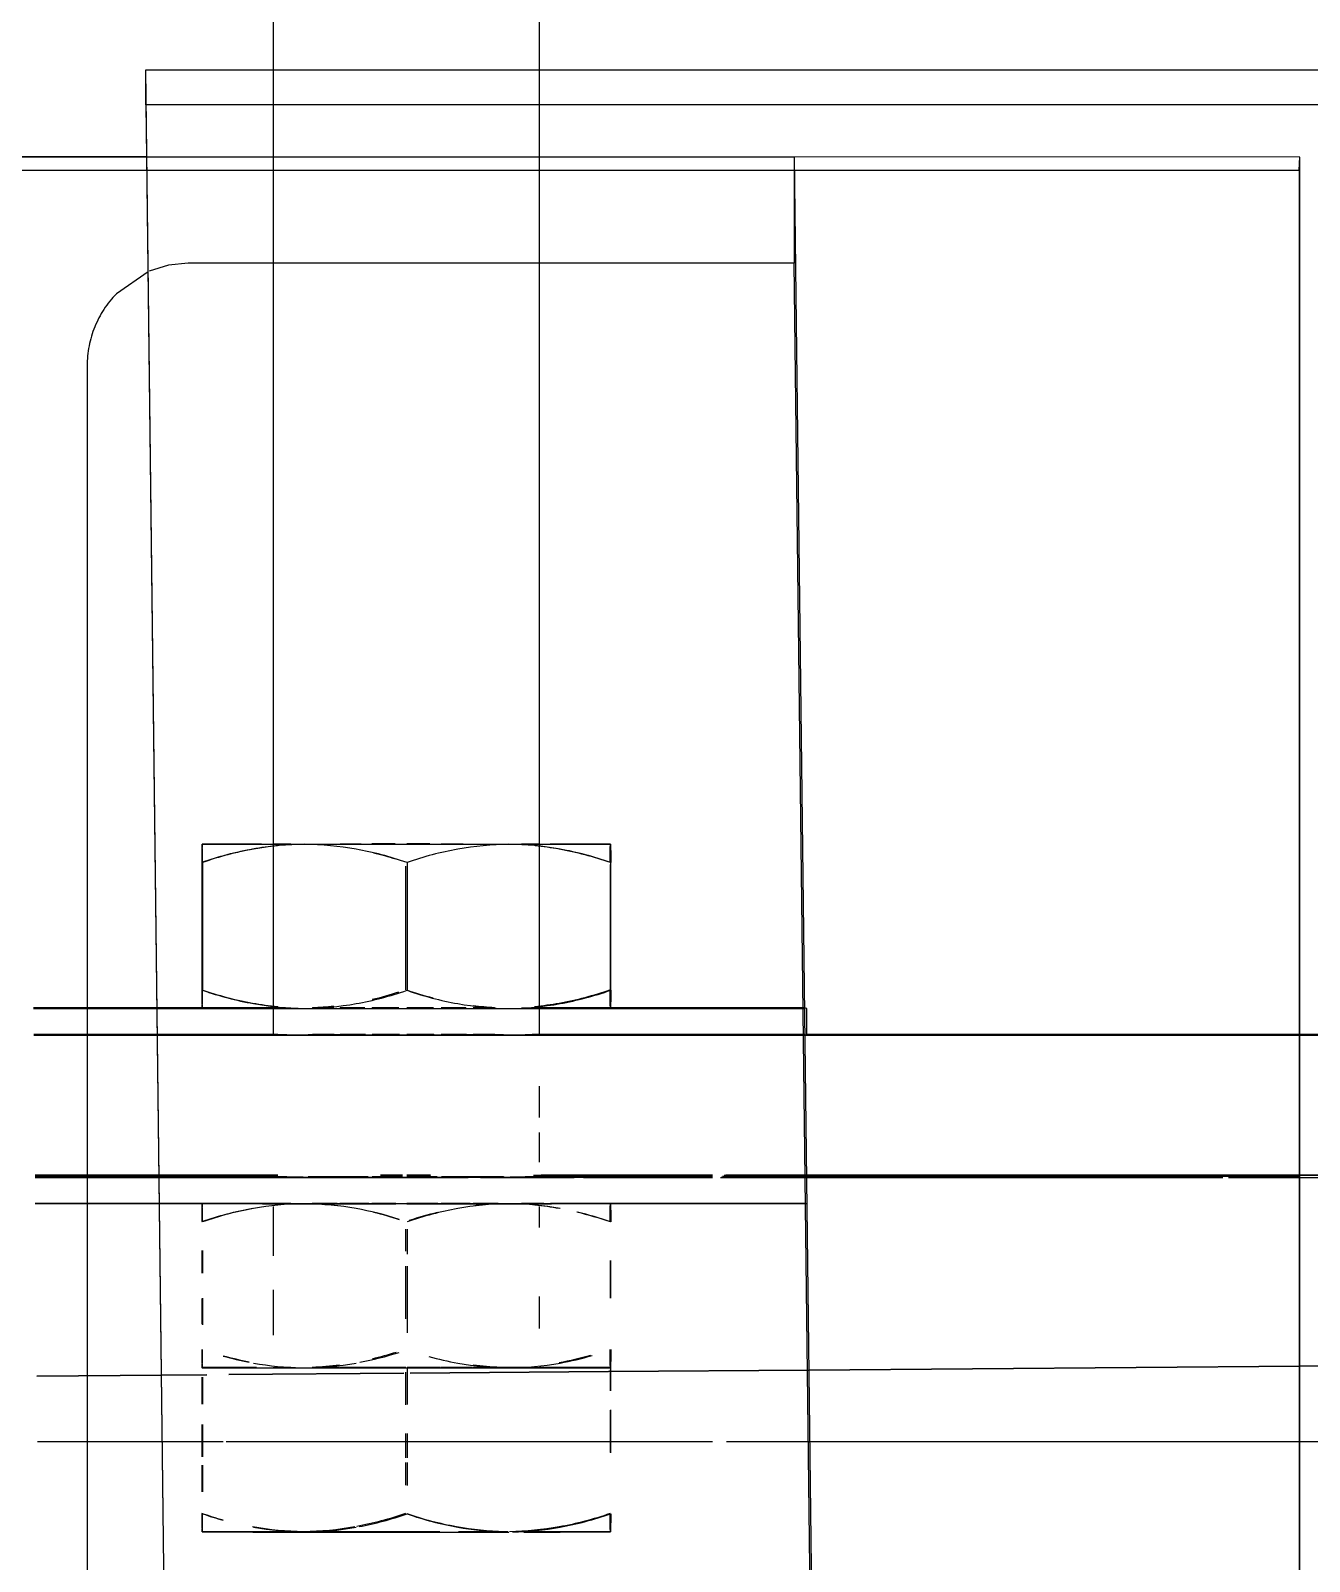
# Model space of a CAD drawing. Header units: metres. Extents: x -354 to -91, y 3 to 562.
# Drawn here: x -275.681 to -275.5369, y 544.0501 to 544.2226 of the extents above; entities that cross this region are included whole.
import ezdxf

# ---------------------------------------------------------------- set-up
doc = ezdxf.new("R2010")
doc.units = ezdxf.units.M
doc.layers.add('A-GENM', color=7, linetype='Continuous', lineweight=25)

# ---------------------------------------------------------------- blocks, each defined once
blk = doc.blocks.new('T2D Feature Wall Adaptive V6 - 1_160 Slope-67391620-DRG-2873034 - CONSTRUCTION SEQUENCE STAGE A8')
at = {"layer": 'A-GENM', "color": 253, "true_color": 0xa3a3a3}
for p, q in [((0.01, -0.90649), (0.01, -0.89241)), ((0.01, -0.91101), (0.01, -0.90649)), ((0.01, -0.91334), (0.01, -0.91101)), ((0.01, -0.95701), (0.01, -0.91367)), ((0.01, -0.96847), (0.01, -0.95701)), ((0.01, -0.97941), (0.01, -0.97004)), ((0.01, -1.03465), (0.01, -0.97941)), ((0.01, -1.05012), (0.01, -1.03465))]:
    blk.add_line(p, q, dxfattribs=at)
blk = doc.blocks.new('Adaptive point Fascia Panel Bracket - Type T04-68493050-DRG-2873034 - CONSTRUCTION SEQUENCE STAGE A8')
at = {"layer": 'A-GENM', "color": 253, "true_color": 0xa3a3a3}
for p, q in [((-1148.80602, 544.25094), (-1148.80602, 544.2182)), ((-1148.77602, 544.2182), (-1148.77602, 544.25094)), ((-1148.80602, 544.2182), (-1148.80602, 544.20837)), ((-1148.77602, 544.20837), (-1148.77602, 544.2182)), ((-1148.80602, 544.20837), (-1148.80602, 544.13059)), ((-1148.77602, 544.1306), (-1148.77602, 544.20837)), ((-1148.80602, 544.13059), (-1148.80602, 544.11276)), ((-1148.77602, 544.11275), (-1148.77602, 544.1306)), ((-1148.81406, 544.1289), (-1148.81406, 544.11451)), ((-1148.81398, 544.12887), (-1148.81398, 544.11448)), ((-1148.7911, 544.12844), (-1148.7911, 544.11452)), ((-1148.79094, 544.12886), (-1148.79094, 544.11447)), ((-1148.76806, 544.12866), (-1148.76806, 544.11451)), ((-1148.76798, 544.11448), (-1148.76798, 544.12887)), ((-1148.81909, 544.11248), (-1148.83302, 544.11248)), ((-1148.83302, 544.1124), (-1148.81908, 544.1124)), ((-1148.80552, 544.11248), (-1148.81909, 544.11248)), ((-1148.81908, 544.1124), (-1148.74617, 544.1124)), ((-1148.80602, 544.1124), (-1148.80602, 544.1094)), ((-1148.79919, 544.11248), (-1148.8016, 544.11248)), ((-1148.79568, 544.11248), (-1148.79848, 544.11248)), ((-1148.79186, 544.11248), (-1148.79486, 544.11248)), ((-1148.78797, 544.11248), (-1148.79098, 544.11248)), ((-1148.7843, 544.11248), (-1148.7871, 544.11248)), ((-1148.78108, 544.11248), (-1148.78348, 544.11248)), ((-1148.74617, 544.11248), (-1148.77654, 544.11248)), ((-1148.77602, 544.1094), (-1148.77602, 544.1124)), ((-1148.74589, 544.1124), (-1148.74615, 544.11248)), ((-1148.74589, 544.1094), (-1148.74589, 544.1124)), ((-1148.833, 544.10953), (-1148.81905, 544.10953)), ((-1148.833, 544.10948), (-1148.81905, 544.10948)), ((-1148.81905, 544.1094), (-1148.833, 544.1094)), ((-1148.81905, 544.10937), (-1148.833, 544.10937)), ((-1148.81905, 544.10953), (-1148.8055, 544.10953)), ((-1148.81905, 544.10948), (-1148.8055, 544.10948)), ((-1148.74613, 544.1094), (-1148.81905, 544.1094)), ((-1148.74613, 544.10937), (-1148.81905, 544.10937)), ((-1148.80198, 544.10943), (-1148.80206, 544.10945)), ((-1148.8016, 544.10953), (-1148.79914, 544.10953)), ((-1148.79848, 544.10953), (-1148.79562, 544.10953)), ((-1148.79486, 544.10953), (-1148.79179, 544.10953)), ((-1148.79098, 544.10953), (-1148.78791, 544.10953)), ((-1148.79098, 544.10948), (-1148.78824, 544.10948)), ((-1148.7871, 544.10953), (-1148.78424, 544.10953)), ((-1148.78348, 544.10953), (-1148.78103, 544.10953)), ((-1148.78006, 544.10945), (-1148.77998, 544.10943)), ((-1148.77683, 544.10953), (-1148.74613, 544.10953)), ((-1148.77683, 544.10948), (-1148.74615, 544.10948)), ((-1148.74615, 544.10948), (-1148.74589, 544.1094)), ((-1148.69033, 544.10937), (-1148.74613, 544.10937)), ((-1148.74589, 544.10953), (-1148.69033, 544.10953)), ((-1148.72502, 544.10944), (-1148.70702, 544.10944)), ((-1148.71599, 544.10943), (-1148.71605, 544.10945)), ((-1148.69033, 544.10953), (-1148.68589, 544.10953)), ((-1148.67489, 544.10937), (-1148.69033, 544.10937)), ((-1148.77602, 544.10014), (-1148.77602, 544.10367)), ((-1148.77602, 544.09512), (-1148.77602, 544.09844)), ((-1148.83285, 544.09369), (-1148.81886, 544.09369)), ((-1148.81886, 544.09359), (-1148.83285, 544.09359)), ((-1148.83285, 544.09353), (-1148.81886, 544.09353)), ((-1148.81886, 544.09348), (-1148.83285, 544.09348)), ((-1148.83285, 544.0934), (-1148.81885, 544.0934)), ((-1148.83285, 544.09337), (-1148.81885, 544.09337)), ((-1148.81886, 544.09369), (-1148.8055, 544.09369)), ((-1148.8055, 544.09359), (-1148.81886, 544.09359)), ((-1148.81886, 544.09353), (-1148.8055, 544.09353)), ((-1148.8055, 544.09348), (-1148.81886, 544.09348)), ((-1148.81885, 544.0934), (-1148.78376, 544.0934)), ((-1148.81885, 544.09337), (-1148.78405, 544.09337)), ((-1148.80206, 544.09345), (-1148.80198, 544.09343)), ((-1148.79394, 544.09369), (-1148.79145, 544.09369)), ((-1148.79145, 544.09359), (-1148.79394, 544.09359)), ((-1148.79394, 544.09353), (-1148.79145, 544.09353)), ((-1148.79144, 544.09348), (-1148.79394, 544.09348)), ((-1148.79098, 544.09369), (-1148.78829, 544.09369)), ((-1148.79098, 544.09353), (-1148.78826, 544.09353)), ((-1148.78824, 544.09348), (-1148.79098, 544.09348)), ((-1148.78274, 544.0934), (-1148.75652, 544.0934)), ((-1148.78266, 544.09337), (-1148.77212, 544.09337)), ((-1148.77998, 544.09343), (-1148.78006, 544.09345)), ((-1148.75652, 544.09359), (-1148.7767, 544.09359)), ((-1148.7767, 544.09353), (-1148.75652, 544.09353)), ((-1148.75652, 544.09348), (-1148.7767, 544.09348)), ((-1148.77581, 544.09369), (-1148.75652, 544.09369)), ((-1148.77104, 544.09337), (-1148.75652, 544.09337)), ((-1148.75561, 544.09337), (-1148.74594, 544.09337)), ((-1148.75556, 544.0934), (-1148.74594, 544.0934)), ((-1148.74615, 544.09348), (-1148.75541, 544.09348)), ((-1148.75532, 544.09353), (-1148.74594, 544.09353)), ((-1148.74594, 544.09359), (-1148.7552, 544.09359)), ((-1148.75501, 544.09369), (-1148.74594, 544.09369)), ((-1148.74589, 544.0934), (-1148.74615, 544.09348)), ((-1148.74594, 544.09369), (-1148.69033, 544.09369)), ((-1148.69033, 544.09359), (-1148.74594, 544.09359)), ((-1148.74594, 544.09353), (-1148.69033, 544.09353)), ((-1148.74594, 544.09337), (-1148.69904, 544.09337)), ((-1148.69837, 544.09337), (-1148.69033, 544.09337)), ((-1148.69033, 544.09369), (-1148.6555, 544.09369)), ((-1148.6555, 544.09359), (-1148.69033, 544.09359)), ((-1148.69033, 544.09337), (-1148.64669, 544.09337)), ((-1148.83282, 544.09048), (-1148.81882, 544.09048)), ((-1148.81882, 544.0904), (-1148.83282, 544.0904)), ((-1148.81882, 544.09048), (-1148.80602, 544.09048)), ((-1148.7459, 544.0904), (-1148.81882, 544.0904)), ((-1148.80602, 544.09009), (-1148.80602, 544.08454)), ((-1148.8016, 544.09048), (-1148.79881, 544.09048)), ((-1148.79848, 544.09048), (-1148.79524, 544.09048)), ((-1148.79486, 544.09048), (-1148.7922, 544.09048)), ((-1148.79098, 544.09048), (-1148.7875, 544.09048)), ((-1148.7871, 544.09048), (-1148.78386, 544.09048)), ((-1148.78348, 544.09048), (-1148.7807, 544.09048)), ((-1148.77602, 544.08773), (-1148.77602, 544.0901)), ((-1148.77479, 544.09048), (-1148.74615, 544.09048)), ((-1148.74615, 544.09048), (-1148.74589, 544.0904)), ((-1148.7911, 544.08756), (-1148.7911, 544.08508)), ((-1148.79094, 544.08756), (-1148.79094, 544.08475)), ((-1148.81406, 544.08514), (-1148.81406, 544.08261)), ((-1148.81398, 544.08513), (-1148.81398, 544.08261)), ((-1148.7911, 544.08337), (-1148.7911, 544.07745)), ((-1148.79094, 544.08339), (-1148.79094, 544.07587)), ((-1148.76806, 544.08402), (-1148.76806, 544.07976)), ((-1148.76798, 544.07976), (-1148.76798, 544.08403)), ((-1148.81406, 544.07974), (-1148.81406, 544.07683)), ((-1148.81398, 544.07976), (-1148.81398, 544.07677)), ((-1148.80602, 544.0807), (-1148.80602, 544.07562)), ((-1148.77602, 544.07634), (-1148.77602, 544.07996)), ((-1148.81406, 544.07195), (-1148.81398, 544.07193)), ((-1148.81406, 544.07088), (-1148.81406, 544.06785)), ((-1148.80789, 544.07196), (-1148.81398, 544.07195)), ((-1148.81398, 544.07193), (-1148.79094, 544.07192)), ((-1148.81398, 544.07089), (-1148.81398, 544.06785)), ((-1148.79856, 544.07196), (-1148.8016, 544.07196)), ((-1148.79494, 544.07196), (-1148.79848, 544.07196)), ((-1148.7911, 544.07196), (-1148.79486, 544.07196)), ((-1148.7911, 544.07144), (-1148.7911, 544.06777)), ((-1148.78718, 544.07196), (-1148.79094, 544.07196)), ((-1148.79094, 544.07192), (-1148.76798, 544.07193)), ((-1148.79094, 544.07192), (-1148.79094, 544.06778)), ((-1148.78356, 544.07196), (-1148.7871, 544.07196)), ((-1148.78044, 544.07196), (-1148.78348, 544.07196)), ((-1148.77805, 544.07196), (-1148.78038, 544.07196)), ((-1148.76806, 544.07195), (-1148.77602, 544.07196)), ((-1148.76798, 544.07193), (-1148.76806, 544.07195)), ((-1148.76806, 544.07169), (-1148.76806, 544.06933)), ((-1148.76798, 544.06933), (-1148.76798, 544.07193)), ((-1148.81406, 544.06553), (-1148.81406, 544.06188)), ((-1148.81398, 544.06554), (-1148.81398, 544.06188)), ((-1148.76806, 544.06717), (-1148.76806, 544.06237)), ((-1148.76798, 544.06236), (-1148.76798, 544.06718)), ((-1148.7911, 544.06452), (-1148.7911, 544.06177)), ((-1148.79094, 544.06453), (-1148.79094, 544.06177)), ((-1148.81406, 544.06095), (-1148.81406, 544.05795)), ((-1148.81398, 544.06095), (-1148.81398, 544.05796)), ((-1148.7911, 544.06125), (-1148.7911, 544.05869)), ((-1148.79094, 544.06124), (-1148.79094, 544.05867))]:
    blk.add_line(p, q, dxfattribs=at)
for centre, major_axis, start_param, end_param in [((-1148.79102, 544.13094), (-0.023, 0), 5.50067, 6.281616), ((-1148.79102, 544.13094), (-0.023, 0), 0.002883, 1.050081), ((-1148.79102, 544.13094), (-0.015, 0), 5.76247, 6.283185), ((-1148.79102, 544.13094), (-0.015, 0), 0.002883, 0.264683), ((-1148.79102, 544.13094), (-0.015, 0), 0.264683, 0.526482), ((-1148.79102, 544.13094), (-0.015, 0), 0.526482, 1.835479), ((-1148.79102, 544.13094), (-0.023, 0), 1.050081, 1.57368), ((-1148.79102, 544.13094), (-0.015, 0), 5.057553, 5.233444), ((-1148.79102, 544.13094), (-0.023, 0), 4.766804, 4.88132), ((-1148.79102, 544.13094), (-0.015, 0), 4.795833, 4.971435), ((-1148.79102, 544.13094), (-0.015, 0), 4.534106, 4.709442), ((-1148.79102, 544.13094), (-0.023, 0), 4.596113, 4.710456), ((-1148.79102, 544.13094), (-0.023, 0), 1.57368, 2.097278), ((-1148.79102, 544.13094), (-0.015, 0), 1.835479, 2.620877), ((-1148.79102, 544.13094), (-0.015, 0), 4.27238, 4.447434), ((-1148.79102, 544.13094), (-0.023, 0), 2.097278, 3.143162), ((-1148.79102, 544.13094), (-0.015, 0), 3.144476, 3.668075), ((-1148.79102, 544.13094), (-0.015, 0), 2.620877, 2.882676), ((-1148.79102, 544.13094), (-0.015, 0), 2.882676, 3.141593), ((-1148.79102, 544.13094), (-0.023, 0), 3.144476, 3.929874), ((-1148.79102, 544.11244), (-0.023, 0), 6.024269, 6.284754), ((-1148.79102, 544.11244), (-0.023, 0), 0.002883, 0.264683), ((-1148.79102, 544.11244), (-0.023, 0), 5.76247, 6.024269), ((-1148.79102, 544.11244), (-0.023, 0), 0.264683, 0.526482), ((-1148.79102, 544.11244), (-0.023, 0), 5.50067, 5.76247), ((-1148.79102, 544.11244), (-0.023, 0), 0.526482, 0.788281), ((-1148.79102, 544.11244), (-0.023, 0), 0.788281, 1.050081), ((-1148.79102, 544.11244), (-0.0155, 0), 6.024269, 6.283185), ((-1148.79102, 544.11244), (-0.0155, 0), 0.002883, 0.526482), ((-1148.79102, 544.11244), (-0.015, 0), 0.002883, 0.526482), ((-1148.79102, 544.11244), (-0.015, 0), 6.024269, 6.283185), ((-1148.79102, 544.11244), (-0.0155, 0), 5.76247, 6.024269), ((-1148.79102, 544.11244), (-0.015, 0), 5.76247, 6.024269), ((-1148.79102, 544.11244), (-0.0155, 0), 0.526482, 0.788281), ((-1148.79102, 544.11244), (-0.015, 0), 0.526482, 0.788281), ((-1148.79102, 544.11244), (-0.023, 0), 1.050081, 1.31188), ((-1148.79102, 544.11244), (-0.0155, 0), 0.788281, 1.050081), ((-1148.79102, 544.11244), (-0.023, 0), 5.078692, 5.192498), ((-1148.79102, 544.11244), (-0.0155, 0), 5.269823, 5.466691), ((-1148.79102, 544.11244), (-0.015, 0), 5.292074, 5.495505), ((-1148.79102, 544.11244), (-0.015, 0), 0.788281, 1.050081), ((-1148.79102, 544.11244), (-0.0155, 0), 1.050081, 1.31188), ((-1148.79102, 544.11244), (-0.0155, 0), 5.01954, 5.216002), ((-1148.79102, 544.11244), (-0.015, 0), 5.030431, 5.233444), ((-1148.79102, 544.11244), (-0.015, 0), 1.050081, 1.31188), ((-1148.79102, 544.11244), (-0.023, 0), 1.31188, 1.57368), ((-1148.79102, 544.11244), (-0.0155, 0), 1.31188, 1.57368), ((-1148.79102, 544.11244), (-0.023, 0), 4.749145, 4.88132), ((-1148.79102, 544.11244), (-0.0155, 0), 4.766937, 4.963078), ((-1148.79102, 544.11244), (-0.015, 0), 4.768756, 4.971435), ((-1148.79102, 544.11244), (-0.015, 0), 1.31188, 1.57368), ((-1148.79102, 544.11244), (-0.023, 0), 4.57848, 4.710456), ((-1148.79102, 544.11244), (-0.0155, 0), 4.513691, 4.709536), ((-1148.79102, 544.11244), (-0.015, 0), 4.507068, 4.709442), ((-1148.79102, 544.11244), (-0.015, 0), 1.57368, 1.835479), ((-1148.79102, 544.11244), (-0.0155, 0), 1.57368, 1.835479), ((-1148.79102, 544.11244), (-0.023, 0), 1.57368, 1.835479), ((-1148.79102, 544.11244), (-0.015, 0), 1.835479, 2.097278), ((-1148.79102, 544.11244), (-0.015, 0), 4.245387, 4.447434), ((-1148.79102, 544.11244), (-0.0155, 0), 4.261055, 4.453473), ((-1148.79102, 544.11244), (-0.0155, 0), 1.835479, 2.097278), ((-1148.79102, 544.11244), (-0.023, 0), 1.835479, 2.097278), ((-1148.79102, 544.11244), (-0.015, 0), 3.983733, 4.185375), ((-1148.79102, 544.11244), (-0.015, 0), 2.097278, 2.620877), ((-1148.79102, 544.11244), (-0.023, 0), 4.262722, 4.375756), ((-1148.79102, 544.11244), (-0.0155, 0), 2.097278, 2.620877), ((-1148.79102, 544.11244), (-0.023, 0), 2.097278, 2.359078), ((-1148.79102, 544.11244), (-0.015, 0), 3.406275, 3.668075), ((-1148.79102, 544.11244), (-0.015, 0), 2.620877, 3.141593), ((-1148.79102, 544.11244), (-0.0155, 0), 3.406275, 3.668075), ((-1148.79102, 544.11244), (-0.0155, 0), 2.620877, 3.141593), ((-1148.79102, 544.11244), (-0.015, 0), 3.144476, 3.406275), ((-1148.79102, 544.11244), (-0.0155, 0), 3.144476, 3.406275), ((-1148.79102, 544.11244), (-0.023, 0), 3.668075, 3.929874), ((-1148.79102, 544.11244), (-0.023, 0), 2.359078, 2.620877), ((-1148.79102, 544.11244), (-0.023, 0), 3.406275, 3.668075), ((-1148.79102, 544.11244), (-0.023, 0), 2.620877, 2.882676), ((-1148.79102, 544.11244), (-0.023, 0), 3.144476, 3.406275), ((-1148.79102, 544.11244), (-0.023, 0), 2.882676, 3.140024), ((-1148.79102, 544.10944), (-0.0155, 0), 0.002883, 0.264683), ((-1148.79102, 544.10944), (-0.0155, 0), 6.024269, 6.283185), ((-1148.79102, 544.10944), (-0.0155, 0), 5.76247, 6.024269), ((-1148.79102, 544.10944), (-0.0155, 0), 0.264683, 0.526482), ((-1148.79102, 544.10944), (-0.0155, 0), 0.526482, 0.788281), ((-1148.79106, 544.10945), (-0.011, 0), 5.238871, 6.283185), ((-1148.79098, 544.10943), (-0.011, 0), 0.002883, 0.264683), ((-1148.79102, 544.10944), (-0.0155, 0), 0.788281, 1.050081), ((-1148.79102, 544.10944), (-0.0155, 0), 5.265558, 5.466691), ((-1148.79098, 544.10943), (-0.011, 0), 0.264683, 0.526482), ((-1148.79098, 544.10943), (-0.011, 0), 0.526482, 0.788281), ((-1148.79098, 544.10943), (-0.011, 0), 0.788281, 1.050081), ((-1148.79102, 544.10944), (-0.0155, 0), 1.050081, 1.31188), ((-1148.79102, 544.10944), (-0.0155, 0), 5.015283, 5.216002), ((-1148.79098, 544.10943), (-0.011, 0), 1.050081, 1.31188), ((-1148.79102, 544.10944), (-0.0155, 0), 1.31188, 1.57368), ((-1148.79102, 544.10944), (-0.0155, 0), 4.762687, 4.963078), ((-1148.79098, 544.10943), (-0.011, 0), 1.31188, 1.57368), ((-1148.79106, 544.10945), (-0.011, 0), 4.453473, 4.704671), ((-1148.79102, 544.10944), (-0.0155, 0), 4.509448, 4.709536), ((-1148.79102, 544.10944), (-0.0155, 0), 1.57368, 1.835479), ((-1148.79098, 544.10943), (-0.011, 0), 1.57368, 1.835479), ((-1148.79098, 544.10943), (-0.011, 0), 1.835479, 2.097278), ((-1148.79102, 544.10944), (-0.0155, 0), 4.256818, 4.453473), ((-1148.79102, 544.10944), (-0.0155, 0), 1.835479, 2.097278), ((-1148.79106, 544.10945), (-0.011, 0), 3.144476, 4.191673), ((-1148.79098, 544.10943), (-0.011, 0), 2.097278, 2.359078), ((-1148.79102, 544.10944), (-0.0155, 0), 2.097278, 2.359078), ((-1148.79098, 544.10943), (-0.011, 0), 2.359078, 2.620877), ((-1148.79098, 544.10943), (-0.011, 0), 2.620877, 2.882676), ((-1148.79098, 544.10943), (-0.011, 0), 2.882676, 3.141593), ((-1148.79102, 544.10944), (-0.0155, 0), 2.359078, 2.620877), ((-1148.79102, 544.10944), (-0.0155, 0), 3.406275, 3.668075), ((-1148.79102, 544.10944), (-0.0155, 0), 2.620877, 2.882676), ((-1148.79102, 544.10944), (-0.0155, 0), 3.144476, 3.406275), ((-1148.79102, 544.10944), (-0.0155, 0), 2.882676, 3.141593), ((-1148.71602, 544.10944), (-0.009, 0), 4.715272, 6.286069), ((-1148.71602, 544.10944), (-0.009, 0), 0.002883, 1.57368), ((-1148.71602, 544.10944), (-0.009, 0), 3.144476, 4.715272), ((-1148.71602, 544.10944), (-0.009, 0), 1.57368, 3.144476), ((-1148.79102, 544.09344), (-0.0155, 0), 6.024269, 6.283185), ((-1148.79102, 544.09344), (-0.0155, 0), 0.002883, 0.264683), ((-1148.79102, 544.09344), (-0.0155, 0), 5.76247, 6.024269), ((-1148.79102, 544.09344), (-0.0155, 0), 0.264683, 0.526482), ((-1148.79102, 544.09344), (-0.0155, 0), 0.526482, 0.788281), ((-1148.79106, 544.09345), (-0.011, 0), 6.024269, 6.283185), ((-1148.79098, 544.09343), (-0.011, 0), 0.002883, 0.526482), ((-1148.79102, 544.09344), (-0.0155, 0), 0.788281, 1.050081), ((-1148.79106, 544.09345), (-0.011, 0), 5.76247, 6.024269), ((-1148.79102, 544.09344), (-0.0155, 0), 5.242812, 5.466691), ((-1148.79106, 544.09345), (-0.011, 0), 5.238871, 5.76247), ((-1148.79098, 544.09343), (-0.011, 0), 0.526482, 1.835479), ((-1148.79102, 544.09344), (-0.0155, 0), 1.050081, 1.31188), ((-1148.79102, 544.09344), (-0.0155, 0), 4.992583, 5.216002), ((-1148.79102, 544.09344), (-0.0155, 0), 1.31188, 2.097278), ((-1148.79102, 544.09344), (-0.0155, 0), 4.740024, 4.963078), ((-1148.79106, 544.09345), (-0.011, 0), 4.747647, 4.977072), ((-1148.79106, 544.09345), (-0.011, 0), 4.453473, 4.704671), ((-1148.79102, 544.09344), (-0.0155, 0), 4.486819, 4.709536), ((-1148.79098, 544.09343), (-0.011, 0), 1.835479, 2.097278), ((-1148.79102, 544.09344), (-0.0155, 0), 4.234226, 4.453473), ((-1148.79106, 544.09345), (-0.011, 0), 3.929874, 4.191673), ((-1148.79098, 544.09343), (-0.011, 0), 2.097278, 2.359078), ((-1148.79106, 544.09345), (-0.011, 0), 3.668075, 3.929874), ((-1148.79098, 544.09343), (-0.011, 0), 2.359078, 2.620877), ((-1148.79102, 544.09344), (-0.0155, 0), 2.120837, 2.359078), ((-1148.79106, 544.09345), (-0.011, 0), 3.406275, 3.668075), ((-1148.79098, 544.09343), (-0.011, 0), 2.620877, 3.141593), ((-1148.79106, 544.09345), (-0.011, 0), 3.144476, 3.406275), ((-1148.79102, 544.09344), (-0.0155, 0), 2.359078, 2.620877), ((-1148.79102, 544.09344), (-0.0155, 0), 3.406275, 3.668075), ((-1148.79102, 544.09344), (-0.0155, 0), 2.620877, 2.882676), ((-1148.79102, 544.09344), (-0.0155, 0), 3.144476, 3.406275), ((-1148.79102, 544.09344), (-0.0155, 0), 2.882676, 3.141593), ((-1148.79102, 544.09044), (-0.023, 0), 6.024269, 6.281616), ((-1148.79102, 544.09044), (-0.023, 0), 0.002883, 0.264683), ((-1148.79102, 544.09044), (-0.023, 0), 5.76247, 6.024269), ((-1148.79102, 544.09044), (-0.023, 0), 0.264683, 0.526482), ((-1148.79102, 544.09044), (-0.023, 0), 5.50067, 5.76247), ((-1148.79102, 544.09044), (-0.023, 0), 0.526482, 0.788281), ((-1148.79102, 544.09044), (-0.023, 0), 0.788281, 1.050081), ((-1148.79102, 544.09044), (-0.0155, 0), 0.002883, 0.526482), ((-1148.79102, 544.09044), (-0.0155, 0), 6.024269, 6.283185), ((-1148.79102, 544.09044), (-0.015, 0), 6.024269, 6.283185), ((-1148.79102, 544.09044), (-0.015, 0), 0.002883, 0.526482), ((-1148.79102, 544.09044), (-0.0155, 0), 5.76247, 6.024269), ((-1148.79102, 544.09044), (-0.015, 0), 5.76247, 6.024269), ((-1148.79102, 544.09044), (-0.0155, 0), 0.526482, 0.788281), ((-1148.79102, 544.09044), (-0.015, 0), 0.526482, 0.788281), ((-1148.79102, 544.09044), (-0.023, 0), 1.050081, 1.31188), ((-1148.79102, 544.09044), (-0.0155, 0), 0.788281, 1.050081), ((-1148.79102, 544.09044), (-0.023, 0), 5.060611, 5.192498), ((-1148.79102, 544.09044), (-0.0155, 0), 5.238871, 5.466691), ((-1148.79102, 544.09044), (-0.015, 0), 5.259756, 5.495505), ((-1148.79102, 544.09044), (-0.015, 0), 0.788281, 1.050081), ((-1148.79102, 544.09044), (-0.0155, 0), 1.050081, 1.31188), ((-1148.79102, 544.09044), (-0.0155, 0), 4.988327, 5.216002), ((-1148.79102, 544.09044), (-0.015, 0), 4.998179, 5.233444), ((-1148.79102, 544.09044), (-0.015, 0), 1.050081, 1.31188), ((-1148.79102, 544.09044), (-0.023, 0), 1.31188, 1.519451), ((-1148.79102, 544.09044), (-0.0155, 0), 1.31188, 1.494531), ((-1148.79102, 544.09044), (-0.023, 0), 4.764079, 4.88132), ((-1148.79102, 544.09044), (-0.0155, 0), 4.789016, 4.963078), ((-1148.79102, 544.09044), (-0.015, 0), 4.791565, 4.971435), ((-1148.79102, 544.09044), (-0.015, 0), 1.31188, 1.491984), ((-1148.79102, 544.09044), (-0.023, 0), 4.557511, 4.710456), ((-1148.79102, 544.09044), (-0.0155, 0), 4.482576, 4.709536), ((-1148.79102, 544.09044), (-0.015, 0), 4.474916, 4.709442), ((-1148.79102, 544.09044), (-0.0155, 0), 1.57368, 1.835479), ((-1148.79102, 544.09044), (-0.015, 0), 1.57368, 1.835479), ((-1148.79102, 544.09044), (-0.023, 0), 1.57368, 1.835479), ((-1148.79102, 544.09044), (-0.015, 0), 1.835479, 2.097278), ((-1148.79102, 544.09044), (-0.015, 0), 4.213287, 4.447434), ((-1148.79102, 544.09044), (-0.0155, 0), 4.22999, 4.453473), ((-1148.79102, 544.09044), (-0.0155, 0), 1.835479, 2.097278), ((-1148.79102, 544.09044), (-0.023, 0), 1.835479, 2.097278), ((-1148.79102, 544.09044), (-0.015, 0), 3.951698, 4.185375), ((-1148.79102, 544.09044), (-0.015, 0), 2.097278, 2.359078), ((-1148.79102, 544.09044), (-0.023, 0), 4.244763, 4.375756), ((-1148.79102, 544.09044), (-0.0155, 0), 3.979681, 4.191673), ((-1148.79102, 544.09044), (-0.0155, 0), 2.097278, 2.359078), ((-1148.79102, 544.09044), (-0.015, 0), 2.359078, 2.620877), ((-1148.79102, 544.09044), (-0.0155, 0), 2.359078, 2.620877), ((-1148.79102, 544.09044), (-0.023, 0), 2.097278, 2.359078), ((-1148.79102, 544.09044), (-0.015, 0), 3.406275, 3.668075), ((-1148.79102, 544.09044), (-0.015, 0), 2.620877, 3.141593), ((-1148.79102, 544.09044), (-0.0155, 0), 3.406275, 3.668075), ((-1148.79102, 544.09044), (-0.0155, 0), 2.620877, 3.141593), ((-1148.79102, 544.09044), (-0.015, 0), 3.144476, 3.406275), ((-1148.79102, 544.09044), (-0.0155, 0), 3.144476, 3.406275), ((-1148.79102, 544.09044), (-0.023, 0), 3.668075, 3.923745), ((-1148.79102, 544.09044), (-0.023, 0), 2.364243, 2.620877), ((-1148.79102, 544.09044), (-0.023, 0), 3.406275, 3.668075), ((-1148.79102, 544.09044), (-0.023, 0), 2.620877, 2.882676), ((-1148.79102, 544.09044), (-0.023, 0), 3.144476, 3.406275), ((-1148.79102, 544.09044), (-0.023, 0), 2.882676, 3.143162), ((-1148.79102, 544.07194), (-0.023, 0), 6.024269, 6.284754), ((-1148.79102, 544.07194), (-0.023, 0), 0.002883, 0.264683), ((-1148.79102, 544.07194), (-0.023, 0), 5.76247, 6.024269), ((-1148.79102, 544.07194), (-0.023, 0), 0.264683, 0.526482), ((-1148.79102, 544.07194), (-0.023, 0), 5.54108, 5.76247), ((-1148.79102, 544.07194), (-0.023, 0), 0.526482, 0.744081), ((-1148.79102, 544.07194), (-0.023, 0), 0.788281, 1.012849), ((-1148.79102, 544.07194), (-0.015, 0), 0.002883, 0.526482), ((-1148.79102, 544.07194), (-0.015, 0), 6.024269, 6.283185), ((-1148.79102, 544.07194), (-0.015, 0), 6.024269, 6.283185), ((-1148.79102, 544.07194), (-0.015, 0), 0.002883, 0.526482), ((-1148.79102, 544.07194), (-0.015, 0), 5.76247, 6.024269), ((-1148.79102, 544.07194), (-0.015, 0), 5.76247, 6.024269), ((-1148.79102, 544.07194), (-0.023, 0), 1.050081, 1.31188), ((-1148.79102, 544.07194), (-0.023, 0), 5.048921, 5.192498), ((-1148.79102, 544.07194), (-0.015, 0), 5.238871, 5.495505), ((-1148.79102, 544.07194), (-0.015, 0), 5.238871, 5.495505), ((-1148.79102, 544.07194), (-0.015, 0), 0.788281, 1.050081), ((-1148.79102, 544.07194), (-0.015, 0), 0.788281, 1.050081), ((-1148.79102, 544.07194), (-0.015, 0), 4.977072, 5.233444), ((-1148.79102, 544.07194), (-0.015, 0), 4.977072, 5.233444), ((-1148.79102, 544.07194), (-0.015, 0), 1.050081, 1.31188), ((-1148.79102, 544.07194), (-0.015, 0), 1.050081, 1.31188), ((-1148.79102, 544.07194), (-0.023, 0), 1.31188, 1.57368), ((-1148.79102, 544.07194), (-0.023, 0), 4.715272, 4.88132), ((-1148.79102, 544.07194), (-0.015, 0), 4.715272, 4.971435), ((-1148.79102, 544.07194), (-0.015, 0), 4.715272, 4.971435), ((-1148.79102, 544.07194), (-0.015, 0), 1.31188, 1.57368), ((-1148.79102, 544.07194), (-0.015, 0), 1.31188, 1.57368), ((-1148.79102, 544.07194), (-0.023, 0), 4.543519, 4.708991), ((-1148.79102, 544.07194), (-0.015, 0), 4.453473, 4.707195), ((-1148.79102, 544.07194), (-0.015, 0), 4.453473, 4.707195), ((-1148.79102, 544.07194), (-0.015, 0), 1.575928, 1.835479), ((-1148.79102, 544.07194), (-0.015, 0), 1.575928, 1.835479), ((-1148.79102, 544.07194), (-0.023, 0), 1.574131, 1.835479), ((-1148.79102, 544.07194), (-0.015, 0), 1.835479, 2.097278), ((-1148.79102, 544.07194), (-0.015, 0), 1.835479, 2.097278), ((-1148.79102, 544.07194), (-0.015, 0), 4.191673, 4.447434), ((-1148.79102, 544.07194), (-0.015, 0), 4.191673, 4.447434), ((-1148.79102, 544.07194), (-0.023, 0), 1.835479, 2.097278), ((-1148.79102, 544.07194), (-0.015, 0), 3.929874, 4.185375), ((-1148.79102, 544.07194), (-0.015, 0), 3.929874, 4.185375), ((-1148.79102, 544.07194), (-0.015, 0), 2.097278, 2.359078), ((-1148.79102, 544.07194), (-0.015, 0), 2.097278, 2.359078), ((-1148.79102, 544.07194), (-0.023, 0), 4.232522, 4.375756), ((-1148.79102, 544.07194), (-0.015, 0), 2.359078, 2.620877), ((-1148.79102, 544.07194), (-0.015, 0), 2.359078, 2.620877), ((-1148.79102, 544.07194), (-0.015, 0), 3.668075, 3.923182), ((-1148.79102, 544.07194), (-0.015, 0), 3.668075, 3.923182), ((-1148.79102, 544.07194), (-0.023, 0), 2.097278, 2.359078), ((-1148.79102, 544.07194), (-0.015, 0), 3.406275, 3.668075), ((-1148.79102, 544.07194), (-0.015, 0), 3.144476, 3.668075), ((-1148.79102, 544.07194), (-0.015, 0), 2.620877, 3.141593), ((-1148.79102, 544.07194), (-0.015, 0), 2.620877, 3.141593), ((-1148.79102, 544.07194), (-0.015, 0), 3.144476, 3.406275), ((-1148.79102, 544.07194), (-0.023, 0), 3.668075, 3.929874), ((-1148.79102, 544.07194), (-0.023, 0), 2.359078, 2.620877), ((-1148.79102, 544.07194), (-0.023, 0), 3.406275, 3.668075), ((-1148.79102, 544.07194), (-0.023, 0), 2.620877, 2.882676), ((-1148.79102, 544.07194), (-0.023, 0), 3.144476, 3.406275), ((-1148.79102, 544.07194), (-0.023, 0), 2.882676, 3.140024), ((-1148.79102, 544.05344), (-0.023, 0), 5.238871, 6.284754), ((-1148.79102, 544.05344), (-0.023, 0), 0.002883, 1.050081), ((-1148.79102, 544.05344), (-0.023, 0), 4.546908, 5.238871), ((-1148.79102, 544.05344), (-0.023, 0), 1.050081, 2.097278), ((-1148.79102, 544.05344), (-0.023, 0), 4.191673, 4.453473), ((-1148.79102, 544.05344), (-0.023, 0), 3.144476, 4.154236), ((-1148.79102, 544.05344), (-0.023, 0), 2.183949, 3.140024)]:
    blk.add_ellipse(centre, major_axis=major_axis, ratio=0.000906, start_param=start_param, end_param=end_param, dxfattribs=at)
for points in [[(-1148.81402, 544.13094), (-1148.81403, 544.13092), (-1148.81404, 544.13056), (-1148.81405, 544.12956), (-1148.81406, 544.1289)], [(-1148.81406, 544.1289), (-1148.81216, 544.12956), (-1148.81025, 544.13007), (-1148.80834, 544.13041)], [(-1148.814, 544.13039), (-1148.81401, 544.13073), (-1148.81401, 544.13092), (-1148.81402, 544.13094)], [(-1148.81398, 544.12887), (-1148.81399, 544.12954), (-1148.81399, 544.13004), (-1148.814, 544.13039)], [(-1148.80246, 544.13092), (-1148.8044, 544.1309), (-1148.80825, 544.13054), (-1148.81208, 544.12954), (-1148.81398, 544.12887)], [(-1148.80834, 544.13041), (-1148.8074, 544.13058), (-1148.80647, 544.13071), (-1148.80553, 544.1308)], [(-1148.79094, 544.12886), (-1148.79285, 544.12953), (-1148.79667, 544.13053), (-1148.80053, 544.1309), (-1148.80246, 544.13092)], [(-1148.79471, 544.12997), (-1148.79388, 544.12977), (-1148.79304, 544.12954), (-1148.79221, 544.12928)], [(-1148.77946, 544.13092), (-1148.78139, 544.1309), (-1148.78523, 544.13053), (-1148.78905, 544.12953), (-1148.79094, 544.12886)], [(-1148.76798, 544.12887), (-1148.76988, 544.12953), (-1148.77369, 544.13054), (-1148.77753, 544.1309), (-1148.77946, 544.13092)], [(-1148.77651, 544.13079), (-1148.7756, 544.1307), (-1148.7747, 544.13057), (-1148.77379, 544.13041)], [(-1148.77379, 544.13041), (-1148.77187, 544.13006), (-1148.76996, 544.12956), (-1148.76806, 544.1289)], [(-1148.76806, 544.1289), (-1148.76805, 544.12956), (-1148.76804, 544.13006), (-1148.76804, 544.1304)], [(-1148.76804, 544.1304), (-1148.76803, 544.13074), (-1148.76803, 544.13092), (-1148.76802, 544.13094)], [(-1148.76802, 544.13094), (-1148.76801, 544.13092), (-1148.76801, 544.13073), (-1148.768, 544.13039)], [(-1148.768, 544.13039), (-1148.76799, 544.13004), (-1148.76799, 544.12954), (-1148.76798, 544.12887)], [(-1148.81406, 544.11451), (-1148.81405, 544.11384), (-1148.81404, 544.11283), (-1148.81403, 544.11246), (-1148.81402, 544.11244)], [(-1148.80834, 544.113), (-1148.81026, 544.11334), (-1148.81216, 544.11384), (-1148.81406, 544.11451)], [(-1148.814, 544.11298), (-1148.81399, 544.11332), (-1148.81399, 544.11382), (-1148.81398, 544.11448)], [(-1148.81398, 544.11448), (-1148.81208, 544.11382), (-1148.80825, 544.11281), (-1148.8044, 544.11245), (-1148.80246, 544.11242)], [(-1148.80246, 544.11242), (-1148.80053, 544.11244), (-1148.79667, 544.11281), (-1148.79285, 544.11381), (-1148.79094, 544.11447)], [(-1148.79189, 544.11425), (-1148.79288, 544.11393), (-1148.79387, 544.11365), (-1148.79485, 544.11342)], [(-1148.79094, 544.11447), (-1148.78905, 544.11381), (-1148.78524, 544.11281), (-1148.78139, 544.11244), (-1148.77946, 544.11242)], [(-1148.78801, 544.11358), (-1148.78899, 544.11384), (-1148.78997, 544.11413), (-1148.79094, 544.11447)], [(-1148.77946, 544.11242), (-1148.77753, 544.11244), (-1148.77369, 544.11281), (-1148.76988, 544.11382), (-1148.76798, 544.11448)], [(-1148.76806, 544.11451), (-1148.76996, 544.11384), (-1148.77187, 544.11334), (-1148.77379, 544.113)], [(-1148.76804, 544.11299), (-1148.76805, 544.11334), (-1148.76805, 544.11384), (-1148.76806, 544.11451)], [(-1148.76798, 544.11448), (-1148.76799, 544.11382), (-1148.76799, 544.11332), (-1148.768, 544.11298)], [(-1148.81402, 544.11244), (-1148.81401, 544.11246), (-1148.81401, 544.11264), (-1148.814, 544.11298)], [(-1148.8055, 544.11261), (-1148.80645, 544.1127), (-1148.8074, 544.11283), (-1148.80834, 544.113)], [(-1148.79919, 544.11266), (-1148.79999, 544.11258), (-1148.80079, 544.11252), (-1148.80159, 544.11248)], [(-1148.78109, 544.11251), (-1148.78189, 544.11255), (-1148.78269, 544.11262), (-1148.78349, 544.11272)], [(-1148.77379, 544.113), (-1148.77471, 544.11284), (-1148.77564, 544.11271), (-1148.77656, 544.11262)], [(-1148.76802, 544.11244), (-1148.76803, 544.11246), (-1148.76803, 544.11265), (-1148.76804, 544.11299)], [(-1148.768, 544.11298), (-1148.76801, 544.11264), (-1148.76801, 544.11246), (-1148.76802, 544.11244)], [(-1148.81402, 544.09044), (-1148.81403, 544.09042), (-1148.81404, 544.09006), (-1148.81405, 544.08906), (-1148.81406, 544.0884)], [(-1148.81406, 544.0884), (-1148.81216, 544.08906), (-1148.81026, 544.08957), (-1148.80834, 544.08991)], [(-1148.814, 544.08989), (-1148.81401, 544.09023), (-1148.81401, 544.09042), (-1148.81402, 544.09044)], [(-1148.81398, 544.08837), (-1148.81399, 544.08904), (-1148.81399, 544.08954), (-1148.814, 544.08989)], [(-1148.80159, 544.09043), (-1148.80066, 544.0904), (-1148.79972, 544.09032), (-1148.79879, 544.09021)], [(-1148.78349, 544.0902), (-1148.78256, 544.09031), (-1148.78164, 544.09039), (-1148.78071, 544.09043)], [(-1148.7737, 544.08988), (-1148.77553, 544.0902), (-1148.77737, 544.09038), (-1148.77922, 544.09042)], [(-1148.77654, 544.09029), (-1148.77562, 544.0902), (-1148.77471, 544.09007), (-1148.77379, 544.08991)], [(-1148.76806, 544.0884), (-1148.76805, 544.08906), (-1148.76805, 544.08956), (-1148.76804, 544.0899)], [(-1148.76804, 544.0899), (-1148.76803, 544.09024), (-1148.76803, 544.09042), (-1148.76802, 544.09044)], [(-1148.76802, 544.09044), (-1148.76801, 544.09042), (-1148.76801, 544.09023), (-1148.768, 544.08989)], [(-1148.768, 544.08989), (-1148.76799, 544.08954), (-1148.76799, 544.08904), (-1148.76798, 544.08837)], [(-1148.79471, 544.08947), (-1148.79374, 544.08924), (-1148.79278, 544.08897), (-1148.79181, 544.08865)], [(-1148.79066, 544.08856), (-1148.7896, 544.08891), (-1148.78854, 544.08922), (-1148.78748, 544.08947)], [(-1148.77179, 544.08949), (-1148.77055, 544.08919), (-1148.7693, 544.08883), (-1148.76806, 544.0884)], [(-1148.76798, 544.08837), (-1148.76923, 544.08881), (-1148.77049, 544.08918), (-1148.77175, 544.08947)], [(-1148.81406, 544.07401), (-1148.81405, 544.07334), (-1148.81404, 544.07233), (-1148.81403, 544.07196), (-1148.81402, 544.07194)], [(-1148.81402, 544.07194), (-1148.81401, 544.07196), (-1148.81401, 544.07214), (-1148.814, 544.07248)], [(-1148.814, 544.07248), (-1148.81399, 544.07282), (-1148.81399, 544.07332), (-1148.81398, 544.07398)], [(-1148.81165, 544.07325), (-1148.81068, 544.07298), (-1148.80971, 544.07275), (-1148.80873, 544.07256)], [(-1148.80874, 544.07258), (-1148.80971, 544.07276), (-1148.81068, 544.07299), (-1148.81165, 544.07325)], [(-1148.80825, 544.07247), (-1148.80644, 544.07215), (-1148.80463, 544.07197), (-1148.80281, 544.07193)], [(-1148.80246, 544.07192), (-1148.80053, 544.07194), (-1148.7986, 544.07212), (-1148.79668, 544.07247)], [(-1148.79625, 544.07255), (-1148.79477, 544.07283), (-1148.7933, 544.0732), (-1148.79183, 544.07367)], [(-1148.79215, 544.07367), (-1148.79305, 544.07338), (-1148.79395, 544.07313), (-1148.79486, 544.07292)], [(-1148.77025, 544.07332), (-1148.77143, 544.07298), (-1148.77261, 544.07271), (-1148.77379, 544.0725)], [(-1148.76804, 544.07249), (-1148.76805, 544.07284), (-1148.76805, 544.07334), (-1148.76806, 544.07401)], [(-1148.76802, 544.07194), (-1148.76803, 544.07196), (-1148.76803, 544.07215), (-1148.76804, 544.07249)], [(-1148.768, 544.07248), (-1148.76801, 544.07214), (-1148.76801, 544.07196), (-1148.76802, 544.07194)], [(-1148.76798, 544.07398), (-1148.76799, 544.07332), (-1148.76799, 544.07282), (-1148.768, 544.07248)], [(-1148.79855, 544.07224), (-1148.79956, 544.07211), (-1148.80058, 544.07202), (-1148.80159, 544.07198)], [(-1148.78046, 544.07198), (-1148.78147, 544.07202), (-1148.78248, 544.0721), (-1148.78349, 544.07222)], [(-1148.81406, 544.05551), (-1148.81405, 544.05484), (-1148.81404, 544.05383), (-1148.81403, 544.05346), (-1148.81402, 544.05344)], [(-1148.81165, 544.05475), (-1148.81246, 544.05498), (-1148.81326, 544.05523), (-1148.81406, 544.05551)], [(-1148.814, 544.05398), (-1148.814, 544.05432), (-1148.81399, 544.05482), (-1148.81398, 544.05548)], [(-1148.81398, 544.05548), (-1148.81321, 544.05521), (-1148.81243, 544.05497), (-1148.81165, 544.05475)], [(-1148.7911, 544.05552), (-1148.79292, 544.05488), (-1148.79476, 544.05439), (-1148.7966, 544.05405)], [(-1148.79633, 544.05403), (-1148.79453, 544.05437), (-1148.79273, 544.05485), (-1148.79094, 544.05547)], [(-1148.79094, 544.05547), (-1148.78905, 544.05481), (-1148.78714, 544.05431), (-1148.78523, 544.05397)], [(-1148.78536, 544.05401), (-1148.78723, 544.05434), (-1148.78909, 544.05483), (-1148.79094, 544.05547)], [(-1148.76806, 544.05551), (-1148.76996, 544.05484), (-1148.77187, 544.05434), (-1148.77379, 544.054)], [(-1148.76804, 544.05399), (-1148.76805, 544.05434), (-1148.76805, 544.05484), (-1148.76806, 544.05551)], [(-1148.76798, 544.05548), (-1148.76799, 544.05482), (-1148.768, 544.05432), (-1148.768, 544.05398)], [(-1148.81402, 544.05344), (-1148.81401, 544.05346), (-1148.81401, 544.05364), (-1148.814, 544.05398)], [(-1148.80258, 544.05346), (-1148.80451, 544.05348), (-1148.80643, 544.05366), (-1148.80834, 544.054)], [(-1148.80825, 544.05397), (-1148.80633, 544.05363), (-1148.8044, 544.05345), (-1148.80246, 544.05342)], [(-1148.79681, 544.05401), (-1148.79873, 544.05366), (-1148.80065, 544.05348), (-1148.80258, 544.05346)], [(-1148.80246, 544.05342), (-1148.80053, 544.05344), (-1148.7986, 544.05362), (-1148.79668, 544.05397)], [(-1148.77996, 544.05346), (-1148.78177, 544.05351), (-1148.78357, 544.05369), (-1148.78536, 544.05401)], [(-1148.78523, 544.05397), (-1148.78362, 544.05368), (-1148.78201, 544.0535), (-1148.78039, 544.05344)], [(-1148.77379, 544.054), (-1148.77565, 544.05367), (-1148.77752, 544.05349), (-1148.7794, 544.05346)], [(-1148.76802, 544.05344), (-1148.76803, 544.05346), (-1148.76803, 544.05365), (-1148.76804, 544.05399)], [(-1148.768, 544.05398), (-1148.76801, 544.05364), (-1148.76801, 544.05346), (-1148.76802, 544.05344)]]:
    blk.add_open_spline(points, degree=3, dxfattribs=at)
for points, knots in [([(-1148.80271, 544.09042), (-1148.80456, 544.09039), (-1148.80833, 544.09002), (-1148.81208, 544.08904), (-1148.81398, 544.08837)], [0.020894, 0.020894, 0.020894, 0.020894, 0.5, 1, 1, 1, 1]), ([(-1148.79181, 544.08865), (-1148.79343, 544.08917), (-1148.79688, 544.09004), (-1148.80037, 544.09038), (-1148.80222, 544.09042)], [0.0759042, 0.0759042, 0.0759042, 0.0759042, 0.5, 0.9793356, 0.9793356, 0.9793356, 0.9793356]), ([(-1148.7797, 544.09042), (-1148.78155, 544.09038), (-1148.78531, 544.09001), (-1148.78905, 544.08903), (-1148.79094, 544.08836)], [0.0206644, 0.0206644, 0.0206644, 0.0206644, 0.5, 1, 1, 1, 1]), ([(-1148.78848, 544.0732), (-1148.7874, 544.0729), (-1148.7844, 544.07223), (-1148.78139, 544.07194), (-1148.77946, 544.07192)], [0.2162858, 0.2162858, 0.2162858, 0.2162858, 0.5, 1, 1, 1, 1]), ([(-1148.77946, 544.07192), (-1148.77753, 544.07194), (-1148.7744, 544.07224), (-1148.77128, 544.07297), (-1148.77008, 544.07332)], [0, 0, 0, 0, 0.5, 0.8163217, 0.8163217, 0.8163217, 0.8163217]), ([(-1148.77904, 544.05343), (-1148.77725, 544.05347), (-1148.77355, 544.05385), (-1148.76988, 544.05482), (-1148.76798, 544.05548)], [0.0368526, 0.0368526, 0.0368526, 0.0368526, 0.5, 1, 1, 1, 1])]:
    blk.add_open_spline(points, degree=3, knots=knots, dxfattribs=at)
blk = doc.blocks.new('PLATE ph - PLATE ph-V57-DRG-2873034 - CONSTRUCTION SEQUENCE STAGE A8')
at = {"layer": 'A-GENM', "color": 253, "true_color": 0xa3a3a3}
for p, q in [((-1148.82025, 544.20838), (-1148.84029, 544.20838)), ((-1148.69033, 544.20837), (-1148.82025, 544.20838)), ((-1148.69043, 544.20688), (-1148.69033, 544.20837)), ((-1148.69033, 543.92847), (-1148.69033, 544.20837)), ((-1148.84027, 544.20688), (-1148.82023, 544.20688)), ((-1148.82023, 544.20688), (-1148.74732, 544.20688)), ((-1148.74732, 544.20688), (-1148.69043, 544.20688)), ((-1148.69043, 544.20688), (-1148.69043, 543.92847))]:
    blk.add_line(p, q, dxfattribs=at)
blk = doc.blocks.new('SCR_NE_2 - SCR_NE_2-66993712-DRG-2873034 - CONSTRUCTION SEQUENCE STAGE A8')
at = {"layer": 'A-GENM', "color": 253, "true_color": 0xa3a3a3}
for p, q in [((-1.08996, 0.00389), (0.09, 0.00396)), ((-1.08621, -0.3047), (-1.08996, 0.00389)), ((-1.08996, -0.00006), (-1.08996, 0.00389)), ((0.09, 0), (-1.08991, -0.00006)), ((-1.08996, -0.00006), (-1.08989, -0.00593)), ((-1.08989, -0.00594), (-1.08621, -0.30841))]:
    blk.add_line(p, q, dxfattribs=at)
blk = doc.blocks.new('POST_2060_1B_310UB - 1B-68560611-DRG-2873034 - CONSTRUCTION SEQUENCE STAGE A8')
at = {"layer": 'A-GENM', "color": 253, "true_color": 0xa3a3a3}
for p, q in [((-1148.84029, 544.20838), (-1148.82025, 544.20838)), ((-1148.82025, 544.20838), (-1148.74733, 544.20837)), ((-1148.74733, 544.20837), (-1148.74733, 544.19639)), ((-1148.74733, 544.20837), (-1148.74369, 543.90782)), ((-1148.82009, 544.19543), (-1148.82368, 544.19297)), ((-1148.81783, 544.19617), (-1148.81998, 544.1955)), ((-1148.81558, 544.1964), (-1148.81783, 544.19617)), ((-1148.74733, 544.19639), (-1148.81558, 544.1964)), ((-1148.74383, 543.90783), (-1148.74733, 544.19639)), ((-1148.82698, 544.18483), (-1148.82698, 543.99645))]:
    blk.add_line(p, q, dxfattribs=at)
for points in [[(-1148.82368, 544.19297), (-1148.82421, 544.19242), (-1148.82469, 544.19183), (-1148.8251, 544.1912)], [(-1148.8251, 544.1912), (-1148.8255, 544.19057), (-1148.82585, 544.18991), (-1148.82613, 544.18922)], [(-1148.82613, 544.18922), (-1148.82641, 544.18853), (-1148.82662, 544.18782), (-1148.82676, 544.18708)], [(-1148.82676, 544.18708), (-1148.82691, 544.18635), (-1148.82698, 544.18559), (-1148.82698, 544.18483)]]:
    blk.add_open_spline(points, degree=3, dxfattribs=at)
blk = doc.blocks.new('T2DPAA-T2D-C3S-RS-M3D-100334_rvt-1-DRG-2873034 - CONSTRUCTION SEQUENCE STAGE A8')
at = {"layer": 'A-GENM', "color": 253, "true_color": 0xa3a3a3}
for p, q in [((-1148.65727, 544.07238), (-1148.69033, 544.07212)), ((-1148.69033, 544.07212), (-1148.65727, 544.07238)), ((-1148.81858, 544.07111), (-1148.83265, 544.071)), ((-1148.83265, 544.071), (-1148.81858, 544.07111)), ((-1148.8135, 544.07115), (-1148.81858, 544.07111)), ((-1148.81858, 544.07111), (-1148.8135, 544.07115)), ((-1148.79131, 544.07133), (-1148.81101, 544.07117)), ((-1148.81101, 544.07117), (-1148.79131, 544.07133)), ((-1148.76824, 544.07151), (-1148.79058, 544.07133)), ((-1148.79058, 544.07133), (-1148.76824, 544.07151)), ((-1148.74568, 544.07168), (-1148.76824, 544.07151)), ((-1148.76824, 544.07151), (-1148.74568, 544.07168)), ((-1148.69033, 544.07212), (-1148.74568, 544.07168)), ((-1148.74568, 544.07168), (-1148.69033, 544.07212))]:
    blk.add_line(p, q, dxfattribs=at)
at = {"layer": 'A-GENM', "color": 253, "lineweight": 25, "true_color": 0xa3a3a3}
for name in ['Adaptive point Fascia Panel Bracket - Type T04-68493050-DRG-2873034 - CONSTRUCTION SEQUENCE STAGE A8', 'PLATE ph - PLATE ph-V57-DRG-2873034 - CONSTRUCTION SEQUENCE STAGE A8', 'POST_2060_1B_310UB - 1B-68560611-DRG-2873034 - CONSTRUCTION SEQUENCE STAGE A8']:
    blk.add_blockref(name, (0, 0), dxfattribs=at)
for name, p, rotation in [('SCR_NE_2 - SCR_NE_2-66993712-DRG-2873034 - CONSTRUCTION SEQUENCE STAGE A8', (-1147.73041, 544.21425), 359.9971736856663), ('T2D Feature Wall Adaptive V6 - 1_160 Slope-67391620-DRG-2873034 - CONSTRUCTION SEQUENCE STAGE A8', (-1149.72499, 544.0536), 90.00003478594982)]:
    blk.add_blockref(name, p, dxfattribs=dict(at, rotation=rotation))

msp = doc.modelspace()

# ---------------------------------------------------------------- block references
at = {"lineweight": 5}
msp.add_blockref('T2DPAA-T2D-C3S-RS-M3D-100334_rvt-1-DRG-2873034 - CONSTRUCTION SEQUENCE STAGE A8', (873.15239, 0), dxfattribs=at)

doc.saveas('drawing.dxf')
